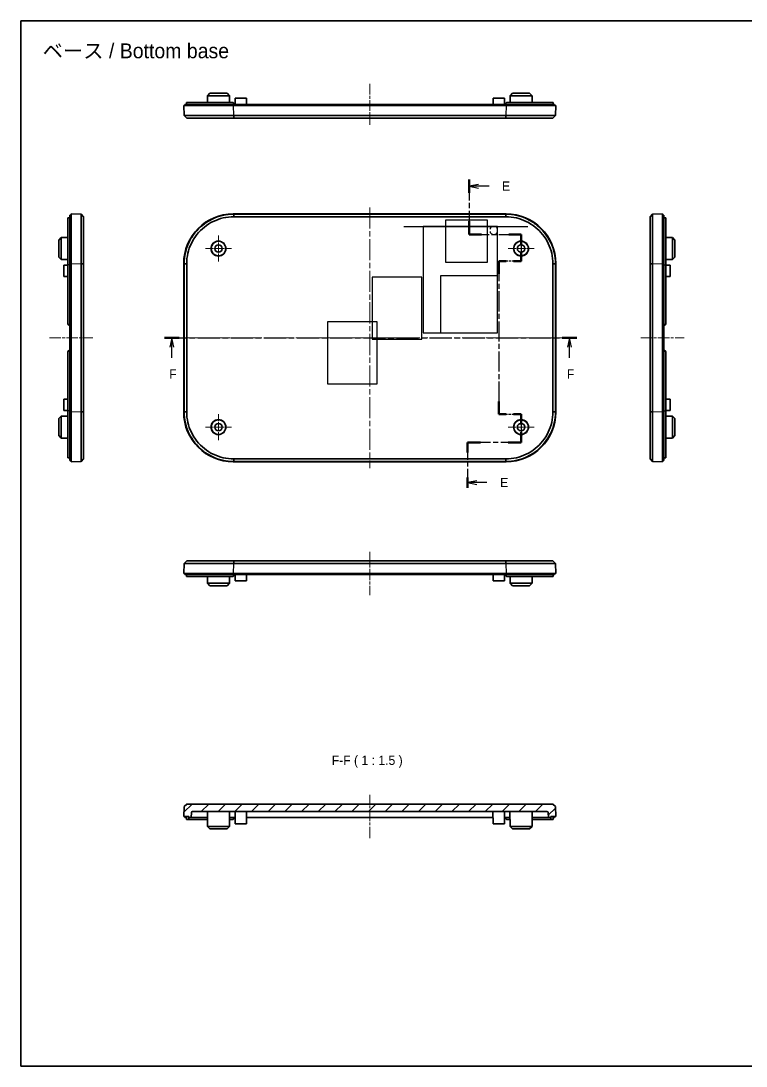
# Model space of a CAD drawing. Header units: millimetres. Extents: x 22 to 2802, y 12 to 434.
# Drawn here: x 1811.3 to 2103.6, y 12 to 433.5 of the extents above; entities that cross this region are included whole.
import ezdxf

# ---------------------------------------------------------------- set-up
doc = ezdxf.new("R2010")
doc.units = ezdxf.units.MM
doc.header["$LTSCALE"] = 1.5
doc.linetypes.add('CHAIN', pattern=[0.3543, 0.2362, -0.0295, 0.0591, -0.0295])
for name, color, linetype, lineweight in [('Border (ISO)', 7, 'Continuous', 35), ('Section Line (ISO)', 7, 'CHAIN', 25), ('Symbol (ISO)', 7, 'Continuous', 18), ('Visible (ISO)', 7, 'Continuous', 35), ('Visible Narrow (ISO)', 7, 'Continuous', 25)]:
    doc.layers.add(name, color=color, linetype=linetype, lineweight=lineweight)
for name, color, linetype, lineweight, true_color in [('Center Mark (ISO)', 131, 'Continuous', 18, 0x7fffff), ('Centerline (ISO)', 131, 'Continuous', 18, 0x7fffff), ('Hatch (ISO)', 1, 'Continuous', 18, 0xff0000)]:
    doc.layers.add(name, color=color, linetype=linetype, lineweight=lineweight, true_color=true_color)
doc.layers.add('draft', color=16, linetype='Continuous', true_color=0x800000)
doc.styles.add('textstyle16', font='')
doc.styles.add('textstyle160', font='')
doc.styles.add('textstyle161', font='')
doc.styles.add('textstyle17', font='')
doc.styles.add('textstyle18', font='')
doc.styles.add('textstyle19', font='')
doc.styles.get('textstyle16').set_extended_font_data('MS PGothic')
doc.styles.get('textstyle160').set_extended_font_data('MS PGothic')
doc.styles.get('textstyle161').set_extended_font_data('MS PGothic')
doc.styles.get('textstyle17').set_extended_font_data('MS PGothic')
doc.styles.get('textstyle18').set_extended_font_data('MS PGothic')
doc.styles.get('textstyle19').set_extended_font_data('MS PGothic')

# ---------------------------------------------------------------- blocks, each defined once
blk = doc.blocks.new('図面枠 tk図枠')
at = {"layer": 'Border (ISO)'}
for p, q in [((14.5, 289), (405.5, 289)), ((14.5, 289), (14.5, 8)), ((405.5, 289), (405.5, 8)), ((14.5, 8), (405.5, 8))]:
    blk.add_line(p, q, dxfattribs=at)
blk = doc.blocks.new('2dTransSection4')
at = {"layer": 'Section Line (ISO)', "linetype": 'CHAIN', "ltscale": 15.818269}
blk.add_line((135.01, 246.36), (135.01, 231.55), dxfattribs=at)
at = {"layer": 'Section Line (ISO)', "linetype": 'Continuous', "lineweight": 50}
for p, q in [((135.01, 246.36), (135.01, 242.76)), ((135.01, 235.16), (135.01, 231.55)), ((135.01, 231.55), (138.32, 231.55)), ((145.63, 231.55), (148.93, 231.55)), ((148.93, 231.55), (148.93, 228.98)), ((148.93, 226.98), (148.93, 224.4)), ((144.93, 224.4), (142.93, 224.4)), ((142.93, 224.4), (142.93, 221.01)), ((148.93, 224.4), (146.93, 224.4)), ((142.93, 186.64), (142.93, 183.25)), ((142.93, 183.25), (144.93, 183.25)), ((146.93, 183.25), (148.93, 183.25)), ((148.93, 183.25), (148.93, 180.47)), ((148.93, 178.47), (148.93, 175.69)), ((138.01, 175.69), (134.54, 175.69)), ((134.54, 175.69), (134.54, 172.97)), ((148.93, 175.69), (145.47, 175.69)), ((134.54, 166.24), (134.54, 163.51))]:
    blk.add_line(p, q, dxfattribs=at)
at = {"layer": 'Section Line (ISO)', "linetype": 'Continuous'}
for p, q in [((137.51, 245.06), (135.01, 244.56)), ((137.51, 244.56), (135.01, 244.56)), ((135.01, 244.56), (137.51, 244.06)), ((140.32, 244.56), (137.51, 244.56)), ((137.04, 165.37), (134.54, 164.87)), ((137.04, 164.87), (134.54, 164.87)), ((134.54, 164.87), (137.04, 164.37)), ((139.72, 164.87), (137.04, 164.87))]:
    blk.add_line(p, q, dxfattribs=at)
at = {"layer": 'Section Line (ISO)', "linetype": 'CHAIN', "ltscale": 14.984027}
blk.add_line((135.01, 231.55), (148.93, 231.55), dxfattribs=at)
at = {"layer": 'Section Line (ISO)', "linetype": 'CHAIN', "ltscale": 12.908623}
blk.add_line((148.93, 231.55), (148.93, 224.4), dxfattribs=at)
at = {"layer": 'Section Line (ISO)', "linetype": 'CHAIN', "ltscale": 6.667144}
for p, q in [((148.93, 224.4), (142.93, 224.4)), ((142.93, 183.25), (148.93, 183.25))]:
    blk.add_line(p, q, dxfattribs=at)
at = {"layer": 'Section Line (ISO)', "linetype": 'CHAIN', "ltscale": 15.226202}
blk.add_line((142.93, 224.4), (142.93, 183.25), dxfattribs=at)
at = {"layer": 'Section Line (ISO)', "linetype": 'CHAIN', "ltscale": 13.482627}
blk.add_line((148.93, 183.25), (148.93, 175.69), dxfattribs=at)
at = {"layer": 'Section Line (ISO)', "linetype": 'CHAIN', "ltscale": 15.422331}
blk.add_line((148.93, 175.69), (134.54, 175.69), dxfattribs=at)
at = {"layer": 'Section Line (ISO)', "linetype": 'CHAIN', "ltscale": 13.343771}
blk.add_line((134.54, 175.69), (134.54, 163.51), dxfattribs=at)
at = {"layer": 'Section Line (ISO)', "char_height": 2.5, "attachment_point": 7}
for insert, style in [((143.78, 243.33), 'textstyle16'), ((143.31, 163.65), 'textstyle17')]:
    blk.add_mtext('E', dxfattribs=dict(at, insert=insert, style=style))
blk = doc.blocks.new('2dTransSection5')
at = {"layer": 'Section Line (ISO)', "linetype": 'CHAIN', "ltscale": 16.759991}
blk.add_line((53.1, 203.79), (163.92, 203.79), dxfattribs=at)
at = {"layer": 'Section Line (ISO)', "linetype": 'Continuous', "lineweight": 50}
for p, q in [((53.1, 203.79), (57.03, 203.79)), ((159.98, 203.79), (163.92, 203.79))]:
    blk.add_line(p, q, dxfattribs=at)
at = {"layer": 'Section Line (ISO)', "linetype": 'Continuous'}
for p, q in [((55.07, 203.79), (54.57, 201.29)), ((55.07, 201.29), (55.07, 203.79)), ((55.57, 201.29), (55.07, 203.79)), ((161.95, 203.79), (161.45, 201.29)), ((161.95, 201.29), (161.95, 203.79)), ((162.45, 201.29), (161.95, 203.79)), ((55.07, 198.42), (55.07, 201.29)), ((161.95, 198.42), (161.95, 201.29))]:
    blk.add_line(p, q, dxfattribs=at)
at = {"layer": 'Section Line (ISO)', "char_height": 2.5, "attachment_point": 7}
for insert, style in [((54.35, 192.79), 'textstyle18'), ((161.24, 192.79), 'textstyle19')]:
    blk.add_mtext('F', dxfattribs=dict(at, insert=insert, style=style))

msp = doc.modelspace()

# ---------------------------------------------------------------- hatches: boundary and pattern name
at = {"layer": 'Hatch (ISO)'}
h = msp.add_hatch(dxfattribs=at)
h.set_pattern_fill('ANSI31', color=256, scale=38.1, style=0, pattern_type=0)
h.set_pattern_definition([(45, (1789.5, 0), (-3.3676, 3.3676), [])])
edge = h.paths.add_edge_path(flags=0)
edge.add_line((2025.73, 117.69), (1878.08, 117.69))
edge.add_line((1878.08, 117.69), (1877.04, 116.69))
edge.add_line((1877.04, 116.69), (1876.9, 112.69))
edge.add_line((1876.9, 112.69), (1878.9, 112.69))
edge.add_line((1878.9, 112.69), (1878.9, 112.19))
edge.add_line((1878.9, 112.19), (1879.9, 112.19))
edge.add_line((1879.9, 112.19), (1879.97, 114.21))
edge.add_ellipse((1880.47, 114.19), major_axis=(-0.5, 0.017), ratio=1, start_angle=-88, end_angle=0, ccw=False)
edge.add_line((1880.47, 114.69), (2023.33, 114.69))
edge.add_ellipse((2023.33, 114.19), major_axis=(0, 0.5), ratio=1, start_angle=-88, end_angle=0, ccw=False)
edge.add_line((2023.83, 114.21), (2023.9, 112.19))
edge.add_line((2023.9, 112.19), (2024.9, 112.19))
edge.add_line((2024.9, 112.19), (2024.9, 112.69))
edge.add_line((2024.9, 112.69), (2026.9, 112.69))
edge.add_line((2026.9, 112.69), (2026.76, 116.69))
edge.add_line((2026.76, 116.69), (2025.73, 117.69))

# ---------------------------------------------------------------- linework, layer by layer
at = {"layer": 'Center Mark (ISO)', "linetype": 'CHAIN', "ltscale": 7.778352}
for p, q in [((1890.9, 346.94), (1890.9, 336.44)), ((2012.9, 346.94), (2012.9, 336.44)), ((1896.15, 341.69), (1885.65, 341.69)), ((2018.15, 341.69), (2007.65, 341.69)), ((1890.9, 274.94), (1890.9, 264.44)), ((2012.9, 274.94), (2012.9, 264.44)), ((1896.15, 269.69), (1885.65, 269.69)), ((2018.15, 269.69), (2007.65, 269.69))]:
    msp.add_line(p, q, dxfattribs=at)
at = {"layer": 'Centerline (ISO)', "linetype": 'CHAIN', "ltscale": 12.223633}
msp.add_line((1951.9, 408.09), (1951.9, 391.58), dxfattribs=at)
at = {"layer": 'Centerline (ISO)', "linetype": 'CHAIN', "ltscale": 23.990969}
for p, q in [((1951.9, 358.26), (1951.9, 253.11)), ((1874.33, 305.69), (2029.48, 305.69))]:
    msp.add_line(p, q, dxfattribs=at)
at = {"layer": 'Centerline (ISO)', "linetype": 'CHAIN', "ltscale": 12.963986}
for p, q in [((1822.74, 305.69), (1840.24, 305.69)), ((2061.19, 305.69), (2078.69, 305.69)), ((1951.9, 219.45), (1951.9, 201.95)), ((1951.9, 103.94), (1951.9, 121.44))]:
    msp.add_line(p, q, dxfattribs=at)
at = {"layer": 'draft'}
msp.add_line((1965.6, 350.56), (2015.6, 350.56), dxfattribs=at)
at = {"layer": 'draft', "flags": 128}
for points in [[(1973.4, 307.69), (2003.4, 307.69), (2003.4, 350.56), (1973.4, 350.56)], [(1982.4, 336.19), (1999.4, 336.19), (1999.4, 353.19), (1982.4, 353.19)], [(1952.9, 305.19), (1972.9, 305.19), (1972.9, 330.19), (1952.9, 330.19)], [(1980.4, 307.69), (2003.4, 307.69), (2003.4, 330.69), (1980.4, 330.69)], [(1934.9, 287.19), (1954.9, 287.19), (1954.9, 312.19), (1934.9, 312.19)]]:
    msp.add_lwpolyline(points, close=True, dxfattribs=at)
at = {"layer": 'draft'}
for centre, start, end in [((2001.4, 349.56), 90, 180), ((2002.4, 349.56), 0, 90), ((2001.4, 348.56), 180, 270), ((2002.4, 348.56), 270, 0)]:
    msp.add_arc(centre, 1, start, end, dxfattribs=at)
at = {"layer": 'Visible (ISO)'}
for p, q in [((1878, 399.84), (1878, 400.64)), ((1878, 400.64), (1896.5, 400.64)), ((1886.45, 403.34), (1886.43, 400.64)), ((1887.45, 404.34), (1886.45, 403.34)), ((1895.36, 403.34), (1886.45, 403.34)), ((1887.45, 404.34), (1894.35, 404.34)), ((1894.35, 404.34), (1895.36, 403.34)), ((1895.36, 403.34), (1895.37, 400.64)), ((1897.6, 402.34), (1897.59, 399.84)), ((1897.6, 402.34), (1902.2, 402.34)), ((1902.2, 402.34), (1902.21, 399.84)), ((2001.6, 402.34), (2001.59, 399.84)), ((2001.6, 402.34), (2006.2, 402.34)), ((2006.2, 402.34), (2006.21, 399.84)), ((2025.8, 400.64), (2007.3, 400.64)), ((2008.45, 403.34), (2008.43, 400.64)), ((2009.45, 404.34), (2008.45, 403.34)), ((2017.36, 403.34), (2008.45, 403.34)), ((2009.45, 404.34), (2016.35, 404.34)), ((2016.35, 404.34), (2017.36, 403.34)), ((2017.36, 403.34), (2017.37, 400.64)), ((2025.8, 399.84), (2025.8, 400.64)), ((1876.9, 399.34), (1877.04, 395.33)), ((1876.9, 399.34), (1896.89, 399.34)), ((1877.4, 399.84), (1896.9, 399.84)), ((1877.4, 399.84), (1877.4, 399.34)), ((2006.91, 399.34), (1896.89, 399.34)), ((1896.9, 399.84), (2006.9, 399.84)), ((1897, 399.84), (1897, 400.14)), ((2006.8, 399.84), (2006.8, 400.14)), ((2006.9, 399.84), (2026.4, 399.84)), ((2006.91, 399.34), (2026.9, 399.34)), ((2026.4, 399.34), (2026.4, 399.84)), ((2026.76, 395.33), (2026.9, 399.34)), ((1878.08, 394.34), (1877.04, 395.33)), ((1897.06, 395.33), (1897.03, 395.33)), ((2006.74, 395.33), (1897.06, 395.33)), ((1897.06, 394.34), (2006.74, 394.34)), ((2006.77, 395.33), (2006.74, 395.33)), ((2026.76, 395.33), (2025.73, 394.34)), ((1830.19, 335.19), (1830.19, 354.08)), ((1830.99, 354.09), (1830.39, 354.09)), ((1830.99, 335.69), (1830.99, 355.19)), ((1831.49, 355.19), (1830.99, 355.19)), ((1835.49, 355.55), (1831.49, 355.69)), ((1831.49, 335.7), (1831.49, 355.69)), ((1835.49, 355.55), (1836.49, 354.51)), ((2006.91, 355.69), (1896.89, 355.69)), ((1897.06, 355.55), (1897.03, 355.55)), ((2006.74, 355.55), (1897.06, 355.55)), ((1897.06, 354.51), (2006.74, 354.51)), ((2006.77, 355.55), (2006.74, 355.55)), ((2064.94, 354.51), (2065.94, 355.55)), ((2069.94, 355.69), (2065.94, 355.55)), ((2069.94, 355.69), (2069.94, 335.7)), ((2070.44, 355.19), (2069.94, 355.19)), ((2070.44, 355.19), (2070.44, 335.69)), ((2070.44, 354.09), (2071.04, 354.09)), ((2071.24, 335.19), (2071.24, 354.08)), ((1826.49, 345.14), (1827.49, 346.14)), ((1827.49, 346.14), (1830.19, 346.16)), ((1827.49, 346.14), (1827.49, 337.23)), ((2073.94, 346.14), (2071.24, 346.16)), ((2073.94, 337.23), (2073.94, 346.14)), ((2074.94, 345.14), (2073.94, 346.14)), ((1826.49, 338.24), (1826.49, 345.14)), ((2074.94, 345.14), (2074.94, 338.24)), ((1826.49, 338.24), (1827.49, 337.23)), ((1827.49, 337.23), (1830.19, 337.22)), ((2073.94, 337.23), (2071.24, 337.22)), ((2074.94, 338.24), (2073.94, 337.23)), ((1828.49, 334.99), (1830.19, 335)), ((1828.49, 330.39), (1828.49, 334.99)), ((1830.19, 335.19), (1830.19, 311.39)), ((1830.99, 310.69), (1830.99, 335.69)), ((1831.49, 335.7), (1831.49, 275.67)), ((1835.49, 335.56), (1835.49, 335.52)), ((1835.49, 335.52), (1835.49, 275.85)), ((1836.49, 275.85), (1836.49, 335.52)), ((1876.9, 335.7), (1876.9, 275.67)), ((1877.04, 335.56), (1877.04, 335.52)), ((1877.04, 335.52), (1877.04, 275.85)), ((1878.08, 275.85), (1878.08, 335.52)), ((2025.73, 335.52), (2025.73, 275.85)), ((2026.76, 335.52), (2026.76, 335.56)), ((2026.76, 275.85), (2026.76, 335.52)), ((2026.9, 275.67), (2026.9, 335.7)), ((2064.94, 335.52), (2064.94, 275.85)), ((2065.94, 335.52), (2065.94, 335.56)), ((2065.94, 275.85), (2065.94, 335.52)), ((2069.94, 275.67), (2069.94, 335.7)), ((2070.44, 335.69), (2070.44, 310.69)), ((2071.24, 335.19), (2071.24, 311.39)), ((2072.94, 334.99), (2071.24, 335)), ((2072.94, 334.99), (2072.94, 330.39)), ((1828.49, 330.39), (1830.19, 330.38)), ((2072.94, 330.39), (2071.24, 330.38)), ((1830.89, 310.69), (1830.99, 310.69)), ((1830.99, 300.69), (1830.99, 310.69)), ((1830.99, 310.69), (1831.49, 310.69)), ((2069.94, 310.69), (2070.44, 310.69)), ((2070.44, 310.69), (2070.44, 300.69)), ((2070.44, 310.69), (2070.54, 310.69)), ((1830.19, 299.99), (1830.19, 276.19)), ((1830.99, 300.69), (1830.89, 300.69)), ((1830.99, 275.69), (1830.99, 300.69)), ((1831.49, 300.69), (1830.99, 300.69)), ((2070.44, 300.69), (2069.94, 300.69)), ((2070.44, 300.69), (2070.44, 275.69)), ((2070.54, 300.69), (2070.44, 300.69)), ((2071.24, 299.99), (2071.24, 276.19)), ((1828.49, 280.99), (1830.19, 281)), ((1828.49, 276.39), (1828.49, 280.99)), ((2072.94, 280.99), (2071.24, 281)), ((2072.94, 280.99), (2072.94, 276.39)), ((1826.49, 273.14), (1827.49, 274.14)), ((1827.49, 274.14), (1830.19, 274.16)), ((1827.49, 274.14), (1827.49, 265.23)), ((1828.49, 276.39), (1830.19, 276.38)), ((1830.19, 257.29), (1830.19, 276.19)), ((1830.99, 256.19), (1830.99, 275.69)), ((1831.49, 255.69), (1831.49, 275.67)), ((1835.49, 275.85), (1835.49, 275.81)), ((1877.04, 275.85), (1877.04, 275.81)), ((2026.76, 275.81), (2026.76, 275.85)), ((2065.94, 275.81), (2065.94, 275.85)), ((2069.94, 275.67), (2069.94, 255.69)), ((2070.44, 275.69), (2070.44, 256.19)), ((2072.94, 276.39), (2071.24, 276.38)), ((2071.24, 257.29), (2071.24, 276.19)), ((2073.94, 274.14), (2071.24, 274.16)), ((2073.94, 265.23), (2073.94, 274.14)), ((2074.94, 273.14), (2073.94, 274.14)), ((1826.49, 266.24), (1826.49, 273.14)), ((2074.94, 273.14), (2074.94, 266.24)), ((1826.49, 266.24), (1827.49, 265.23)), ((2074.94, 266.24), (2073.94, 265.23)), ((1827.49, 265.23), (1830.19, 265.22)), ((2073.94, 265.23), (2071.24, 265.22)), ((1830.99, 257.29), (1830.39, 257.29)), ((2070.44, 257.29), (2071.04, 257.29)), ((1830.99, 256.19), (1831.49, 256.19)), ((1831.49, 255.69), (1835.49, 255.83)), ((1836.49, 256.86), (1835.49, 255.83)), ((1896.89, 255.69), (2006.91, 255.69)), ((1897.03, 255.83), (1897.06, 255.83)), ((2006.74, 256.86), (1897.06, 256.86)), ((1897.06, 255.83), (2006.74, 255.83)), ((2006.74, 255.83), (2006.77, 255.83)), ((2065.94, 255.83), (2064.94, 256.86)), ((2065.94, 255.83), (2069.94, 255.69)), ((2069.94, 256.19), (2070.44, 256.19)), ((1877.04, 214.7), (1878.08, 215.7)), ((2006.74, 215.7), (1897.06, 215.7)), ((2025.73, 215.7), (2026.76, 214.7)), ((1877.04, 214.7), (1876.9, 210.7)), ((1897.03, 214.7), (1897.06, 214.7)), ((1897.06, 214.7), (2006.74, 214.7)), ((2006.74, 214.7), (2006.77, 214.7)), ((2026.9, 210.7), (2026.76, 214.7)), ((1896.89, 210.7), (1876.9, 210.7)), ((1877.4, 210.7), (1877.4, 210.2)), ((1896.9, 210.2), (1877.4, 210.2)), ((1878, 210.2), (1878, 209.4)), ((1896.5, 209.4), (1878, 209.4)), ((1886.45, 206.7), (1886.43, 209.4)), ((1886.45, 206.7), (1895.36, 206.7)), ((1887.45, 205.7), (1886.45, 206.7)), ((1894.35, 205.7), (1895.36, 206.7)), ((1895.36, 206.7), (1895.37, 209.4)), ((1896.89, 210.7), (2006.91, 210.7)), ((2006.9, 210.2), (1896.9, 210.2)), ((1897, 210.2), (1897, 209.9)), ((1897.6, 207.7), (1897.59, 210.2)), ((1902.2, 207.7), (1897.6, 207.7)), ((1902.2, 207.7), (1902.21, 210.2)), ((2001.6, 207.7), (2001.59, 210.2)), ((2006.2, 207.7), (2001.6, 207.7)), ((2006.2, 207.7), (2006.21, 210.2)), ((2006.8, 210.2), (2006.8, 209.9)), ((2026.4, 210.2), (2006.9, 210.2)), ((2026.9, 210.7), (2006.91, 210.7)), ((2007.3, 209.4), (2025.8, 209.4)), ((2008.45, 206.7), (2008.43, 209.4)), ((2008.45, 206.7), (2017.36, 206.7)), ((2009.45, 205.7), (2008.45, 206.7)), ((2016.35, 205.7), (2017.36, 206.7)), ((2017.36, 206.7), (2017.37, 209.4)), ((2025.8, 210.2), (2025.8, 209.4)), ((2026.4, 210.2), (2026.4, 210.7)), ((1894.35, 205.7), (1887.45, 205.7)), ((2016.35, 205.7), (2009.45, 205.7)), ((1877.04, 116.69), (1876.9, 112.69)), ((1878.08, 117.69), (1877.04, 116.69)), ((2025.73, 117.69), (1878.08, 117.69)), ((1879.9, 112.19), (1879.97, 114.21)), ((1880.47, 114.69), (2023.33, 114.69)), ((1886.45, 108.69), (1886.42, 114.39)), ((1895.36, 108.69), (1895.39, 114.39)), ((1897.6, 109.69), (1897.57, 114.69)), ((1902.2, 109.69), (1902.23, 114.69)), ((2001.6, 109.69), (2001.57, 114.69)), ((2006.2, 109.69), (2006.23, 114.69)), ((2008.45, 108.69), (2008.42, 114.39)), ((2017.36, 108.69), (2017.39, 114.39)), ((2023.83, 114.21), (2023.9, 112.19)), ((2026.76, 116.69), (2025.73, 117.69)), ((2026.9, 112.69), (2026.76, 116.69)), ((1876.9, 112.69), (1878.9, 112.69)), ((1877.4, 112.19), (1877.4, 112.69)), ((1878, 112.19), (1877.4, 112.19)), ((1878, 112.09), (1878, 112.19)), ((1878, 111.39), (1878, 112.09)), ((1878, 111.39), (1878.9, 111.39)), ((1878.9, 112.69), (1878.9, 112.19)), ((1878.9, 112.19), (1879.9, 112.19)), ((1878.9, 112.19), (1878.9, 112.09)), ((1878.9, 112.09), (1878.9, 111.39)), ((1878.9, 111.39), (1886.43, 111.39)), ((1879.9, 112.19), (1886.43, 112.19)), ((1895.37, 112.19), (1896.39, 112.19)), ((1895.37, 111.39), (1896.5, 111.39)), ((1897.59, 112.19), (1896.39, 112.19)), ((1897, 112.19), (1897, 111.89)), ((1902.2, 109.69), (1897.6, 109.69)), ((2001.59, 112.19), (1902.21, 112.19)), ((2006.2, 109.69), (2001.6, 109.69)), ((2007.41, 112.19), (2006.21, 112.19)), ((2006.8, 112.19), (2006.8, 111.89)), ((2008.43, 111.39), (2007.3, 111.39)), ((2007.41, 112.19), (2008.43, 112.19)), ((2017.37, 112.19), (2023.9, 112.19)), ((2024.9, 111.39), (2017.37, 111.39)), ((2023.9, 112.19), (2024.9, 112.19)), ((2024.9, 112.19), (2024.9, 112.69)), ((2024.9, 112.69), (2026.9, 112.69)), ((2024.9, 112.09), (2024.9, 112.19)), ((2024.9, 111.39), (2024.9, 112.09)), ((2024.9, 111.39), (2025.8, 111.39)), ((2026.4, 112.19), (2025.8, 112.19)), ((2025.8, 112.19), (2025.8, 112.09)), ((2025.8, 112.09), (2025.8, 111.39)), ((2026.4, 112.69), (2026.4, 112.19)), ((1886.45, 108.69), (1895.36, 108.69)), ((1887.45, 107.69), (1886.45, 108.69)), ((1894.35, 107.69), (1887.45, 107.69)), ((1894.35, 107.69), (1895.36, 108.69)), ((2008.45, 108.69), (2017.36, 108.69)), ((2009.45, 107.69), (2008.45, 108.69)), ((2016.35, 107.69), (2009.45, 107.69)), ((2016.35, 107.69), (2017.36, 108.69))]:
    msp.add_line(p, q, dxfattribs=at)
for centre, radius in [((1890.9, 341.69), 3), ((1890.9, 341.69), 2.96), ((1890.9, 341.69), 1.5), ((2012.9, 341.69), 3), ((2012.9, 341.69), 2.96), ((2012.9, 341.69), 1.5), ((1890.9, 269.69), 3), ((1890.9, 269.69), 2.96), ((1890.9, 269.69), 1.5), ((2012.9, 269.69), 3), ((2012.9, 269.69), 2.96), ((2012.9, 269.69), 1.5)]:
    msp.add_circle(centre, radius, dxfattribs=at)
for centre, radius, start, end in [((1896.5, 400.14), 0.5, 0, 36.8699), ((2007.3, 400.14), 0.5, 143.1301, 180), ((1830.89, 311.39), 0.7, 180, 270), ((2070.54, 311.39), 0.7, 270, 0), ((1830.89, 299.99), 0.7, 90, 180), ((2070.54, 299.99), 0.7, 0, 90), ((1896.5, 209.9), 0.5, 323.1301, 0), ((2007.3, 209.9), 0.5, 180, 216.8699), ((1880.47, 114.19), 0.5, 90, 178), ((1886.12, 114.39), 0.3, 0.3, 90), ((1895.69, 114.39), 0.3, 90, 179.7), ((2008.12, 114.39), 0.3, 0.3, 90), ((2017.69, 114.39), 0.3, 90, 179.7), ((2023.33, 114.19), 0.5, 2, 90), ((1896.5, 111.89), 0.5, 323.1301, 0), ((2007.3, 111.89), 0.5, 180, 216.8699)]:
    msp.add_arc(centre, radius, start, end, dxfattribs=at)
for centre, major_axis in [((1896.91, 335.67), (-14.16, 14.16)), ((2006.89, 335.67), (14.16, 14.16)), ((1896.91, 275.7), (-14.16, -14.16)), ((2006.89, 275.7), (14.16, -14.16))]:
    msp.add_ellipse(centre, major_axis=major_axis, ratio=0.998783, start_param=5.498396, end_param=7.067974, dxfattribs=at)
for points, knots in [([(1896.9, 400.44), (1896.89, 400.45), (1896.87, 400.47), (1896.81, 400.53), (1896.75, 400.57), (1896.63, 400.62), (1896.56, 400.64), (1896.5, 400.64)], [-0.27067604, -0.27067604, -0.27067604, -0.27067604, -0.26372893, -0.26372893, -0.2448933, -0.2448933, -0.22605768, -0.22605768, -0.22605768, -0.22605768]), ([(2006.9, 400.44), (2006.92, 400.45), (2006.93, 400.47), (2006.99, 400.53), (2007.05, 400.57), (2007.17, 400.62), (2007.24, 400.64), (2007.3, 400.64)], [0.1814213, 0.1814213, 0.1814213, 0.1814213, 0.18836841, 0.18836841, 0.20720403, 0.20720403, 0.22603966, 0.22603966, 0.22603966, 0.22603966]), ([(1897.03, 395.33), (1894.04, 395.33), (1888.06, 395.33), (1882.07, 395.33), (1878.07, 395.33), (1877.04, 395.33), (1877.04, 395.33)], [-0.783048, -0.783048, -0.783048, -0.783048, -0.335592, 0.111864, 0.335592, 0.783048, 0.783048, 0.783048, 0.783048]), ([(1878.08, 394.34), (1878.08, 394.34), (1879.06, 394.34), (1882.85, 394.34), (1888.53, 394.34), (1894.19, 394.34), (1897.03, 394.34)], [-0.783048, -0.783048, -0.783048, -0.783048, -0.335592, -0.111864, 0.335592, 0.783048, 0.783048, 0.783048, 0.783048]), ([(1878.08, 394.34), (1878.08, 394.34), (1878.08, 394.34), (1878.08, 394.34), (1878.08, 394.34), (1878.08, 394.34)], [-0.003309779, -0.003309779, -0.003309779, -0.003309779, -0.001654889, -0.001654889, 0, 0, 0, 0]), ([(1897.03, 394.34), (1897.04, 394.34), (1897.04, 394.34), (1897.05, 394.34), (1897.06, 394.34), (1897.06, 394.34)], [-0.003309779, -0.003309779, -0.003309779, -0.003309779, -0.001654889, -0.001654889, 0, 0, 0, 0]), ([(2006.74, 394.34), (2006.74, 394.34), (2006.75, 394.34), (2006.76, 394.34), (2006.77, 394.34), (2006.77, 394.34)], [-0.003309779, -0.003309779, -0.003309779, -0.003309779, -0.001654889, -0.001654889, 0, 0, 0, 0]), ([(2026.76, 395.33), (2026.76, 395.33), (2025.4, 395.33), (2020.62, 395.33), (2014.24, 395.33), (2009.76, 395.33), (2006.77, 395.33)], [-0.783048, -0.783048, -0.783048, -0.783048, -0.335592, 0.111864, 0.335592, 0.783048, 0.783048, 0.783048, 0.783048]), ([(2006.77, 394.34), (2009.61, 394.34), (2013.85, 394.34), (2019.89, 394.34), (2024.42, 394.34), (2025.72, 394.34), (2025.73, 394.34)], [-0.783048, -0.783048, -0.783048, -0.783048, -0.335592, -0.111864, 0.335592, 0.783048, 0.783048, 0.783048, 0.783048]), ([(2025.73, 394.34), (2025.73, 394.34), (2025.73, 394.34), (2025.73, 394.34), (2025.73, 394.34), (2025.73, 394.34)], [-0.003309779, -0.003309779, -0.003309779, -0.003309779, -0.001654889, -0.001654889, 0, 0, 0, 0]), ([(1830.39, 354.09), (1830.37, 354.09), (1830.35, 354.09), (1830.29, 354.09), (1830.25, 354.09), (1830.2, 354.08), (1830.19, 354.08), (1830.19, 354.08)], [-0.27067604, -0.27067604, -0.27067604, -0.27067604, -0.26372893, -0.26372893, -0.2448933, -0.2448933, -0.22605768, -0.22605768, -0.22605768, -0.22605768]), ([(1835.49, 355.55), (1835.49, 355.55), (1835.49, 354.18), (1835.49, 349.4), (1835.49, 343.03), (1835.49, 338.55), (1835.49, 335.56)], [-0.783048, -0.783048, -0.783048, -0.783048, -0.335592, 0.111864, 0.335592, 0.783048, 0.783048, 0.783048, 0.783048]), ([(1836.49, 354.51), (1836.49, 354.51), (1836.49, 354.51), (1836.49, 354.51), (1836.49, 354.51), (1836.49, 354.51)], [-0.003309779, -0.003309779, -0.003309779, -0.003309779, -0.001654889, -0.001654889, 0, 0, 0, 0]), ([(1836.49, 335.56), (1836.49, 338.39), (1836.49, 342.64), (1836.49, 348.68), (1836.49, 353.21), (1836.49, 354.51), (1836.49, 354.51)], [-0.783048, -0.783048, -0.783048, -0.783048, -0.335592, -0.111864, 0.335592, 0.783048, 0.783048, 0.783048, 0.783048]), ([(1897.03, 355.55), (1894.04, 355.55), (1888.06, 354.18), (1882.07, 349.4), (1878.07, 343.03), (1877.04, 338.55), (1877.04, 335.56)], [-0.783048, -0.783048, -0.783048, -0.783048, -0.335592, 0.111864, 0.335592, 0.783048, 0.783048, 0.783048, 0.783048]), ([(1878.08, 335.56), (1878.08, 338.39), (1879.06, 342.64), (1882.85, 348.68), (1888.53, 353.21), (1894.19, 354.51), (1897.03, 354.51)], [-0.783048, -0.783048, -0.783048, -0.783048, -0.335592, -0.111864, 0.335592, 0.783048, 0.783048, 0.783048, 0.783048]), ([(1897.03, 354.51), (1897.04, 354.51), (1897.04, 354.51), (1897.05, 354.51), (1897.06, 354.51), (1897.06, 354.51)], [-0.003309779, -0.003309779, -0.003309779, -0.003309779, -0.001654889, -0.001654889, 0, 0, 0, 0]), ([(2006.74, 354.51), (2006.74, 354.51), (2006.75, 354.51), (2006.76, 354.51), (2006.77, 354.51), (2006.77, 354.51)], [-0.003309779, -0.003309779, -0.003309779, -0.003309779, -0.001654889, -0.001654889, 0, 0, 0, 0]), ([(2026.76, 335.56), (2026.76, 338.55), (2025.4, 344.53), (2020.62, 350.52), (2014.24, 354.52), (2009.76, 355.55), (2006.77, 355.55)], [-0.783048, -0.783048, -0.783048, -0.783048, -0.335592, 0.111864, 0.335592, 0.783048, 0.783048, 0.783048, 0.783048]), ([(2006.77, 354.51), (2009.61, 354.51), (2013.85, 353.53), (2019.89, 349.73), (2024.42, 344.06), (2025.72, 338.39), (2025.73, 335.56)], [-0.783048, -0.783048, -0.783048, -0.783048, -0.335592, -0.111864, 0.335592, 0.783048, 0.783048, 0.783048, 0.783048]), ([(2064.94, 354.51), (2064.94, 354.51), (2064.94, 353.53), (2064.94, 349.73), (2064.94, 344.06), (2064.94, 338.39), (2064.94, 335.56)], [-0.783048, -0.783048, -0.783048, -0.783048, -0.335592, -0.111864, 0.335592, 0.783048, 0.783048, 0.783048, 0.783048]), ([(2064.94, 354.51), (2064.94, 354.51), (2064.94, 354.51), (2064.94, 354.51), (2064.94, 354.51), (2064.94, 354.51)], [-0.003309779, -0.003309779, -0.003309779, -0.003309779, -0.001654889, -0.001654889, 0, 0, 0, 0]), ([(2065.94, 335.56), (2065.94, 338.55), (2065.94, 344.53), (2065.94, 350.52), (2065.94, 354.52), (2065.94, 355.55), (2065.94, 355.55)], [-0.783048, -0.783048, -0.783048, -0.783048, -0.335592, 0.111864, 0.335592, 0.783048, 0.783048, 0.783048, 0.783048]), ([(2071.04, 354.09), (2071.06, 354.09), (2071.08, 354.09), (2071.14, 354.09), (2071.17, 354.09), (2071.23, 354.08), (2071.24, 354.08), (2071.24, 354.08)], [0.1814213, 0.1814213, 0.1814213, 0.1814213, 0.18836841, 0.18836841, 0.20720403, 0.20720403, 0.22603966, 0.22603966, 0.22603966, 0.22603966]), ([(1836.49, 335.52), (1836.49, 335.53), (1836.49, 335.54), (1836.49, 335.55), (1836.49, 335.55), (1836.49, 335.56)], [-0.003309779, -0.003309779, -0.003309779, -0.003309779, -0.001654889, -0.001654889, 0, 0, 0, 0]), ([(1878.08, 335.52), (1878.08, 335.53), (1878.08, 335.54), (1878.08, 335.55), (1878.08, 335.55), (1878.08, 335.56)], [-0.003309779, -0.003309779, -0.003309779, -0.003309779, -0.001654889, -0.001654889, 0, 0, 0, 0]), ([(2025.73, 335.56), (2025.73, 335.55), (2025.73, 335.55), (2025.73, 335.54), (2025.73, 335.53), (2025.73, 335.52)], [-0.003309779, -0.003309779, -0.003309779, -0.003309779, -0.001654889, -0.001654889, 0, 0, 0, 0]), ([(2064.94, 335.56), (2064.94, 335.55), (2064.94, 335.55), (2064.94, 335.54), (2064.94, 335.53), (2064.94, 335.52)], [-0.003309779, -0.003309779, -0.003309779, -0.003309779, -0.001654889, -0.001654889, 0, 0, 0, 0]), ([(1835.49, 275.81), (1835.49, 272.82), (1835.49, 266.84), (1835.49, 260.85), (1835.49, 256.85), (1835.49, 255.83), (1835.49, 255.83)], [-0.783048, -0.783048, -0.783048, -0.783048, -0.335592, 0.111864, 0.335592, 0.783048, 0.783048, 0.783048, 0.783048]), ([(1836.49, 275.82), (1836.49, 275.82), (1836.49, 275.83), (1836.49, 275.84), (1836.49, 275.84), (1836.49, 275.85)], [-0.003309779, -0.003309779, -0.003309779, -0.003309779, -0.001654889, -0.001654889, 0, 0, 0, 0]), ([(1836.49, 256.86), (1836.49, 256.87), (1836.49, 257.84), (1836.49, 261.64), (1836.49, 267.31), (1836.49, 272.98), (1836.49, 275.82)], [-0.783048, -0.783048, -0.783048, -0.783048, -0.335592, -0.111864, 0.335592, 0.783048, 0.783048, 0.783048, 0.783048]), ([(1877.04, 275.81), (1877.04, 272.82), (1878.4, 266.84), (1883.18, 260.85), (1889.56, 256.85), (1894.04, 255.83), (1897.03, 255.83)], [-0.783048, -0.783048, -0.783048, -0.783048, -0.335592, 0.111864, 0.335592, 0.783048, 0.783048, 0.783048, 0.783048]), ([(1878.08, 275.82), (1878.08, 275.82), (1878.08, 275.83), (1878.08, 275.84), (1878.08, 275.84), (1878.08, 275.85)], [-0.003309779, -0.003309779, -0.003309779, -0.003309779, -0.001654889, -0.001654889, 0, 0, 0, 0]), ([(1897.03, 256.86), (1894.19, 256.87), (1889.95, 257.84), (1883.91, 261.64), (1879.38, 267.31), (1878.08, 272.98), (1878.08, 275.82)], [-0.783048, -0.783048, -0.783048, -0.783048, -0.335592, -0.111864, 0.335592, 0.783048, 0.783048, 0.783048, 0.783048]), ([(2025.73, 275.82), (2025.72, 272.98), (2024.42, 267.31), (2019.89, 261.64), (2013.85, 257.84), (2009.61, 256.87), (2006.77, 256.86)], [-0.783048, -0.783048, -0.783048, -0.783048, -0.335592, 0.111864, 0.335592, 0.783048, 0.783048, 0.783048, 0.783048]), ([(2006.77, 255.83), (2009.76, 255.83), (2014.24, 256.85), (2020.62, 260.85), (2025.4, 266.84), (2026.76, 272.82), (2026.76, 275.81)], [-0.783048, -0.783048, -0.783048, -0.783048, -0.335592, -0.111864, 0.335592, 0.783048, 0.783048, 0.783048, 0.783048]), ([(2025.73, 275.85), (2025.73, 275.84), (2025.73, 275.84), (2025.73, 275.83), (2025.73, 275.82), (2025.73, 275.82)], [-0.003309779, -0.003309779, -0.003309779, -0.003309779, -0.001654889, -0.001654889, 0, 0, 0, 0]), ([(2064.94, 275.85), (2064.94, 275.84), (2064.94, 275.84), (2064.94, 275.83), (2064.94, 275.82), (2064.94, 275.82)], [-0.003309779, -0.003309779, -0.003309779, -0.003309779, -0.001654889, -0.001654889, 0, 0, 0, 0]), ([(2064.94, 275.82), (2064.94, 272.98), (2064.94, 267.31), (2064.94, 261.64), (2064.94, 257.84), (2064.94, 256.87), (2064.94, 256.86)], [-0.783048, -0.783048, -0.783048, -0.783048, -0.335592, 0.111864, 0.335592, 0.783048, 0.783048, 0.783048, 0.783048]), ([(2065.94, 255.83), (2065.94, 255.83), (2065.94, 256.85), (2065.94, 260.85), (2065.94, 266.84), (2065.94, 272.82), (2065.94, 275.81)], [-0.783048, -0.783048, -0.783048, -0.783048, -0.335592, -0.111864, 0.335592, 0.783048, 0.783048, 0.783048, 0.783048]), ([(1830.19, 257.29), (1830.19, 257.29), (1830.2, 257.29), (1830.25, 257.29), (1830.29, 257.29), (1830.35, 257.29), (1830.37, 257.29), (1830.39, 257.29)], [-0.07534054, -0.07534054, -0.07534054, -0.07534054, -0.05650492, -0.05650492, -0.0376693, -0.0376693, -0.03072219, -0.03072219, -0.03072219, -0.03072219]), ([(2071.24, 257.29), (2071.24, 257.29), (2071.23, 257.29), (2071.17, 257.29), (2071.14, 257.29), (2071.08, 257.29), (2071.06, 257.29), (2071.04, 257.29)], [0.07535857, 0.07535857, 0.07535857, 0.07535857, 0.09419419, 0.09419419, 0.11302981, 0.11302981, 0.11997692, 0.11997692, 0.11997692, 0.11997692]), ([(1836.49, 256.86), (1836.49, 256.86), (1836.49, 256.86), (1836.49, 256.86), (1836.49, 256.86), (1836.49, 256.86)], [-0.003309779, -0.003309779, -0.003309779, -0.003309779, -0.001654889, -0.001654889, 0, 0, 0, 0]), ([(1897.06, 256.86), (1897.06, 256.86), (1897.05, 256.86), (1897.04, 256.86), (1897.04, 256.86), (1897.03, 256.86)], [-0.003309779, -0.003309779, -0.003309779, -0.003309779, -0.001654889, -0.001654889, 0, 0, 0, 0]), ([(2006.77, 256.86), (2006.77, 256.86), (2006.76, 256.86), (2006.75, 256.86), (2006.74, 256.86), (2006.74, 256.86)], [-0.003309779, -0.003309779, -0.003309779, -0.003309779, -0.001654889, -0.001654889, 0, 0, 0, 0]), ([(2064.94, 256.86), (2064.94, 256.86), (2064.94, 256.86), (2064.94, 256.86), (2064.94, 256.86), (2064.94, 256.86)], [-0.003309779, -0.003309779, -0.003309779, -0.003309779, -0.001654889, -0.001654889, 0, 0, 0, 0]), ([(1878.08, 215.7), (1878.08, 215.7), (1878.08, 215.7), (1878.08, 215.7), (1878.08, 215.7), (1878.08, 215.7)], [-0.003309779, -0.003309779, -0.003309779, -0.003309779, -0.001654889, -0.001654889, 0, 0, 0, 0]), ([(1897.03, 215.7), (1894.19, 215.7), (1889.95, 215.7), (1883.91, 215.7), (1879.38, 215.7), (1878.08, 215.7), (1878.08, 215.7)], [-0.783048, -0.783048, -0.783048, -0.783048, -0.335592, -0.111864, 0.335592, 0.783048, 0.783048, 0.783048, 0.783048]), ([(1897.06, 215.7), (1897.06, 215.7), (1897.05, 215.7), (1897.04, 215.7), (1897.04, 215.7), (1897.03, 215.7)], [-0.003309779, -0.003309779, -0.003309779, -0.003309779, -0.001654889, -0.001654889, 0, 0, 0, 0]), ([(2006.77, 215.7), (2006.77, 215.7), (2006.76, 215.7), (2006.75, 215.7), (2006.74, 215.7), (2006.74, 215.7)], [-0.003309779, -0.003309779, -0.003309779, -0.003309779, -0.001654889, -0.001654889, 0, 0, 0, 0]), ([(2025.73, 215.7), (2025.72, 215.7), (2024.42, 215.7), (2019.89, 215.7), (2013.85, 215.7), (2009.61, 215.7), (2006.77, 215.7)], [-0.783048, -0.783048, -0.783048, -0.783048, -0.335592, 0.111864, 0.335592, 0.783048, 0.783048, 0.783048, 0.783048]), ([(2025.73, 215.7), (2025.73, 215.7), (2025.73, 215.7), (2025.73, 215.7), (2025.73, 215.7), (2025.73, 215.7)], [-0.003309779, -0.003309779, -0.003309779, -0.003309779, -0.001654889, -0.001654889, 0, 0, 0, 0]), ([(1877.04, 214.7), (1877.04, 214.7), (1878.4, 214.7), (1883.18, 214.7), (1889.56, 214.7), (1894.04, 214.7), (1897.03, 214.7)], [-0.783048, -0.783048, -0.783048, -0.783048, -0.335592, 0.111864, 0.335592, 0.783048, 0.783048, 0.783048, 0.783048]), ([(2006.77, 214.7), (2009.76, 214.7), (2014.24, 214.7), (2020.62, 214.7), (2025.4, 214.7), (2026.76, 214.7), (2026.76, 214.7)], [-0.783048, -0.783048, -0.783048, -0.783048, -0.335592, -0.111864, 0.335592, 0.783048, 0.783048, 0.783048, 0.783048]), ([(1896.5, 209.4), (1896.56, 209.4), (1896.63, 209.41), (1896.75, 209.46), (1896.81, 209.5), (1896.87, 209.56), (1896.89, 209.58), (1896.9, 209.6)], [-0.07534054, -0.07534054, -0.07534054, -0.07534054, -0.05650492, -0.05650492, -0.0376693, -0.0376693, -0.03072219, -0.03072219, -0.03072219, -0.03072219]), ([(2007.3, 209.4), (2007.24, 209.4), (2007.17, 209.41), (2007.05, 209.46), (2006.99, 209.5), (2006.93, 209.56), (2006.92, 209.58), (2006.9, 209.6)], [0.07535857, 0.07535857, 0.07535857, 0.07535857, 0.09419419, 0.09419419, 0.11302981, 0.11302981, 0.11997692, 0.11997692, 0.11997692, 0.11997692]), ([(1896.5, 111.39), (1896.56, 111.39), (1896.63, 111.41), (1896.75, 111.46), (1896.81, 111.5), (1896.87, 111.56), (1896.89, 111.57), (1896.9, 111.59)], [0.22606237, 0.22606237, 0.22606237, 0.22606237, 0.24489812, 0.24489812, 0.26373388, 0.26373388, 0.27068104, 0.27068104, 0.27068104, 0.27068104]), ([(2007.3, 111.39), (2007.24, 111.39), (2007.17, 111.41), (2007.05, 111.46), (2006.99, 111.5), (2006.93, 111.56), (2006.92, 111.57), (2006.9, 111.59)], [-0.22604249, -0.22604249, -0.22604249, -0.22604249, -0.20720674, -0.20720674, -0.18837098, -0.18837098, -0.18142382, -0.18142382, -0.18142382, -0.18142382])]:
    msp.add_open_spline(points, degree=3, knots=knots, dxfattribs=at)
at = {"layer": 'Visible Narrow (ISO)'}
for p, q in [((1896.9, 399.84), (1896.9, 400.44)), ((2006.9, 399.84), (2006.9, 400.44)), ((1897.03, 395.33), (1896.89, 399.34)), ((1896.9, 399.34), (1896.9, 399.84)), ((2006.91, 399.34), (2006.77, 395.33)), ((2006.9, 399.84), (2006.9, 399.34)), ((1877.04, 395.33), (1878.08, 394.34)), ((1897.03, 394.34), (1897.03, 395.33)), ((1897.06, 395.33), (1897.06, 394.34)), ((2006.74, 394.34), (2006.74, 395.33)), ((2006.77, 395.33), (2006.77, 394.34)), ((2025.73, 394.34), (2026.76, 395.33)), ((1836.49, 354.51), (1835.49, 355.55)), ((1897.03, 355.55), (1896.89, 355.69)), ((1897.03, 354.51), (1897.03, 355.55)), ((1897.06, 355.55), (1897.06, 354.51)), ((2006.74, 354.51), (2006.74, 355.55)), ((2006.91, 355.69), (2006.77, 355.55)), ((2006.77, 355.55), (2006.77, 354.51)), ((2065.94, 355.55), (2064.94, 354.51)), ((1830.99, 335.19), (1830.19, 335.19)), ((1830.99, 335.69), (1831.49, 335.69)), ((1831.49, 335.7), (1835.49, 335.56)), ((1835.49, 335.56), (1836.49, 335.56)), ((1836.49, 335.52), (1835.49, 335.52)), ((1876.9, 335.7), (1877.04, 335.56)), ((1877.04, 335.56), (1878.08, 335.56)), ((1878.08, 335.52), (1877.04, 335.52)), ((2025.73, 335.56), (2026.76, 335.56)), ((2026.76, 335.52), (2025.73, 335.52)), ((2026.76, 335.56), (2026.9, 335.7)), ((2064.94, 335.56), (2065.94, 335.56)), ((2065.94, 335.52), (2064.94, 335.52)), ((2065.94, 335.56), (2069.94, 335.7)), ((2069.94, 335.69), (2070.44, 335.69)), ((2070.44, 335.19), (2071.24, 335.19)), ((1830.99, 276.19), (1830.19, 276.19)), ((1831.49, 275.69), (1830.99, 275.69)), ((1835.49, 275.81), (1831.49, 275.67)), ((1835.49, 275.85), (1836.49, 275.85)), ((1836.49, 275.82), (1835.49, 275.81)), ((1877.04, 275.81), (1876.9, 275.67)), ((1877.04, 275.85), (1878.08, 275.85)), ((1878.08, 275.82), (1877.04, 275.81)), ((2025.73, 275.85), (2026.76, 275.85)), ((2026.76, 275.81), (2025.73, 275.82)), ((2026.9, 275.67), (2026.76, 275.81)), ((2064.94, 275.85), (2065.94, 275.85)), ((2065.94, 275.81), (2064.94, 275.82)), ((2069.94, 275.67), (2065.94, 275.81)), ((2070.44, 275.69), (2069.94, 275.69)), ((2070.44, 276.19), (2071.24, 276.19)), ((1835.49, 255.83), (1836.49, 256.86)), ((1896.89, 255.69), (1897.03, 255.83)), ((1897.03, 255.83), (1897.03, 256.86)), ((1897.06, 256.86), (1897.06, 255.83)), ((2006.74, 255.83), (2006.74, 256.86)), ((2006.77, 256.86), (2006.77, 255.83)), ((2006.77, 255.83), (2006.91, 255.69)), ((2064.94, 256.86), (2065.94, 255.83)), ((1878.08, 215.7), (1877.04, 214.7)), ((1897.03, 214.7), (1897.03, 215.7)), ((1897.06, 215.7), (1897.06, 214.7)), ((2006.74, 214.7), (2006.74, 215.7)), ((2006.77, 215.7), (2006.77, 214.7)), ((2026.76, 214.7), (2025.73, 215.7)), ((1896.89, 210.7), (1897.03, 214.7)), ((2006.77, 214.7), (2006.91, 210.7)), ((1896.9, 210.2), (1896.9, 210.7)), ((1896.9, 210.2), (1896.9, 209.6)), ((2006.9, 210.7), (2006.9, 210.2)), ((2006.9, 210.2), (2006.9, 209.6))]:
    msp.add_line(p, q, dxfattribs=at)

# ---------------------------------------------------------------- block references
at = {"xscale": 1.5, "yscale": 1.5, "zscale": 1.5}
msp.add_blockref('図面枠 tk図枠', (1789.5, 0), dxfattribs=at)
at = {"layer": 'Section Line (ISO)', "xscale": 1.5, "yscale": 1.5, "zscale": 1.5}
for name in ['2dTransSection4', '2dTransSection5']:
    msp.add_blockref(name, (1789.5, 0), dxfattribs=at)

# ---------------------------------------------------------------- texts
at = {"layer": 'Symbol (ISO)', "color": 7, "insert": (1820.01, 421.33), "char_height": 6, "width": 83.0526, "attachment_point": 4, "line_spacing_factor": 1.5, "style": 'textstyle161'}
msp.add_mtext('{\\fＭＳ Ｐゴシック|b0|i0;\\H6.0000;ベース / Bottom base}', dxfattribs=at)
at = {"layer": 'Symbol (ISO)', "color": 7, "insert": (1936.55, 132.32), "char_height": 3.75, "attachment_point": 7, "style": 'textstyle160'}
msp.add_mtext('F-F ( 1 : 1.5 )', dxfattribs=at)

doc.saveas('drawing.dxf')
